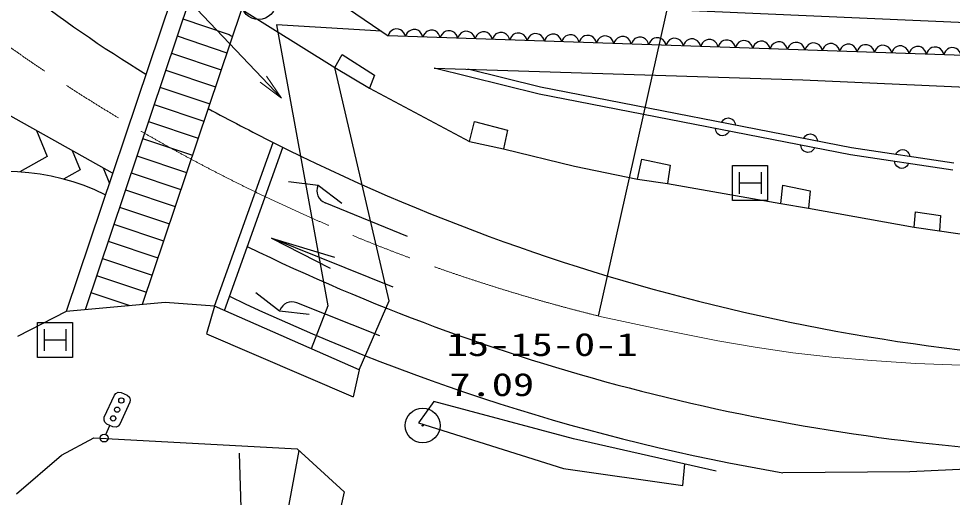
# Model space of a CAD drawing. Units: millimetres, scale not verified, with parts at other scales. Extents: x 40000 to 680000, y 20000 to 380000.
# Drawn here: x 89443 to 142794, y 258498 to 285882 of the extents above; entities that cross this region are included whole.
import ezdxf
from ezdxf.enums import TextEntityAlignment as Align

# ---------------------------------------------------------------- set-up
doc = ezdxf.new("R2010")
doc.units = ezdxf.units.MM
doc.header["$LTSCALE"] = 1000
doc.linetypes.add('CHAIN', pattern=[18.5, 12, -1.5, 3.5, -1.5])
for name, color, linetype, lineweight in [('M-BGD', 7, 'Continuous', 25), ('M-BGD-HTXT', 7, 'Continuous', 13), ('M-BMK', 2, 'CHAIN', 13), ('M-BMK-SRVR', 3, 'Continuous', 25), ('M-STR-HTXT', 7, 'Continuous', 13), ('M-STR-STRC', 7, 'Continuous', 25)]:
    doc.layers.add(name, color=color, linetype=linetype, lineweight=lineweight)
doc.styles.add('ＭＳ ゴシック', font='')
doc.styles.get('ＭＳ ゴシック').set_extended_font_data('MS Gothic')

# ---------------------------------------------------------------- blocks, each defined once
blk = doc.blocks.new('BUHIN5')
at = {"color": 7, "linetype": 'Continuous', "lineweight": 25}
for p, q in [((-748, 470), (470, 748)), ((139, -609), (-139, 609)), ((-470, -748), (748, -470))]:
    blk.add_line(p, q, dxfattribs=at)
blk.add_lwpolyline([(1197, -752), (-752, -1197), (-1197, 752), (752, 1197)], close=True, dxfattribs=at)
blk = doc.blocks.new('open_arrow')
at = {"color": 0, "linetype": 'Continuous', "lineweight": -2}
blk.add_lwpolyline([(7.5, 1.25), (0, 0), (7.5, -1.25)], dxfattribs=at)

msp = doc.modelspace()

# ---------------------------------------------------------------- linework, layer by layer
at = {"layer": 'M-BGD'}
for p, q in [((122581, 268869), (132292, 312343)), ((101877, 290849), (110555, 284892)), ((102052, 286494), (107505, 283086)), ((125744, 286448), (158583, 285017)), ((110167, 285158), (104167, 285523)), ((104167, 285523), (107108, 269457)), ((154213, 283421), (110555, 284892)), ((107505, 283086), (107937, 283836)), ((107937, 283836), (109777, 282654)), ((110616, 269733), (107505, 283086)), ((107505, 283086), (109482, 281904)), ((119181, 281569), (113194, 283051)), ((113194, 283051), (134253, 282386)), ((119268, 281959), (115102, 282991)), ((109777, 282654), (109482, 281904)), ((134253, 282386), (166284, 280955)), ((109482, 281904), (115197, 278858)), ((137036, 278487), (119268, 281959)), ((136969, 278093), (119181, 281569)), ((115197, 278858), (115492, 279994)), ((115492, 279994), (117378, 279494)), ((117378, 279494), (117151, 278426)), ((115197, 278858), (117151, 278426)), ((117151, 278426), (121195, 277449)), ((142823, 277224), (136969, 278093)), ((142882, 277620), (137036, 278487)), ((121195, 277449), (124810, 276700)), ((124810, 276700), (125060, 277836)), ((125060, 277836), (126673, 277495)), ((126673, 277495), (126514, 276450)), ((130614, 277108), (130614, 275858)), ((131864, 277108), (131864, 275858)), ((124810, 276700), (126514, 276450)), ((126514, 276450), (132990, 275314)), ((130614, 276483), (131864, 276483)), ((132990, 275314), (133104, 276359)), ((133104, 276359), (134671, 276041)), ((134671, 276041), (134580, 275041)), ((132990, 275314), (134580, 275041)), ((134580, 275041), (140604, 273949)), ((140604, 273949), (140695, 274835)), ((140695, 274835), (142127, 274630)), ((142127, 274630), (142058, 273744)), ((140604, 273949), (142058, 273744)), ((142058, 273744), (147946, 272881)), ((97805, 269647), (92150, 269133)), ((100632, 269441), (97805, 269647)), ((100632, 269441), (100170, 267848)), ((108909, 265791), (100632, 269441)), ((107108, 269457), (106165, 267002)), ((108909, 265791), (110616, 269733)), ((92150, 269133), (89373, 267694)), ((100170, 267848), (108549, 264249)), ((108909, 265791), (108549, 264249)), ((113157, 263977), (112285, 262766)), ((121152, 261845), (113157, 263977)), ((94422, 262094), (94655, 262606)), ((112285, 262766), (120571, 260149)), ((91893, 260919), (93743, 261896)), ((93743, 261896), (105362, 261279)), ((129293, 260004), (121152, 261845)), ((89322, 258708), (91893, 260919)), ((104274, 254747), (105472, 261177)), ((105362, 261279), (108035, 258811)), ((127403, 259180), (127514, 260406)), ((120571, 260149), (127403, 259180)), ((140373, 259955), (133105, 259907)), ((148513, 260343), (140373, 259955)), ((108035, 258811), (107107, 254638))]:
    msp.add_line(p, q, dxfattribs=at)
for points in [[(111547, 284859), (111514, 284974), (111458, 285073), (111364, 285185), (111257, 285249), (111142, 285290), (110988, 285295), (110870, 285262), (110759, 285206), (110659, 285100), (110598, 285005), (110555, 284892)], [(112539, 284825), (112506, 284941), (112450, 285039), (112357, 285152), (112250, 285215), (112134, 285256), (111980, 285261), (111863, 285228), (111751, 285172), (111651, 285066), (111591, 284972), (111547, 284859)], [(113532, 284792), (113498, 284907), (113442, 285006), (113349, 285118), (113242, 285182), (113126, 285223), (112973, 285228), (112855, 285195), (112744, 285139), (112643, 285033), (112583, 284938), (112539, 284825)], [(114524, 284758), (114490, 284874), (114434, 284973), (114341, 285085), (114234, 285148), (114119, 285189), (113965, 285195), (113847, 285161), (113736, 285105), (113635, 285000), (113575, 284905), (113532, 284792)], [(115516, 284725), (115483, 284840), (115426, 284939), (115333, 285052), (115226, 285115), (115111, 285156), (114957, 285161), (114839, 285128), (114728, 285072), (114628, 284966), (114567, 284871), (114524, 284758)], [(116508, 284692), (116475, 284807), (116419, 284906), (116326, 285018), (116218, 285081), (116103, 285122), (115949, 285128), (115832, 285094), (115720, 285039), (115620, 284933), (115560, 284838), (115516, 284725)], [(117501, 284658), (117467, 284774), (117411, 284872), (117318, 284985), (117211, 285048), (117095, 285089), (116942, 285094), (116824, 285061), (116713, 285005), (116612, 284899), (116552, 284804), (116508, 284692)], [(118493, 284625), (118459, 284740), (118403, 284839), (118310, 284951), (118203, 285014), (118088, 285056), (117934, 285061), (117816, 285027), (117705, 284972), (117604, 284866), (117544, 284771), (117501, 284658)], [(119485, 284591), (119452, 284707), (119395, 284805), (119302, 284918), (119195, 284981), (119080, 285022), (118926, 285027), (118808, 284994), (118697, 284938), (118597, 284832), (118536, 284737), (118493, 284625)], [(120477, 284558), (120444, 284673), (120388, 284772), (120295, 284884), (120187, 284948), (120072, 284989), (119918, 284994), (119800, 284961), (119689, 284905), (119589, 284799), (119529, 284704), (119485, 284591)], [(121470, 284524), (121436, 284640), (121380, 284739), (121287, 284851), (121180, 284914), (121064, 284955), (120911, 284960), (120793, 284927), (120682, 284871), (120581, 284765), (120521, 284671), (120477, 284558)], [(122462, 284491), (122428, 284606), (122372, 284705), (122279, 284817), (122172, 284881), (122057, 284922), (121903, 284927), (121785, 284894), (121674, 284838), (121573, 284732), (121513, 284637), (121470, 284524)], [(123454, 284458), (123421, 284573), (123364, 284672), (123271, 284784), (123164, 284847), (123049, 284888), (122895, 284894), (122777, 284860), (122666, 284804), (122566, 284699), (122505, 284604), (122462, 284491)], [(124446, 284424), (124413, 284539), (124357, 284638), (124264, 284751), (124156, 284814), (124041, 284855), (123887, 284860), (123769, 284827), (123658, 284771), (123558, 284665), (123498, 284570), (123454, 284458)], [(125438, 284391), (125405, 284506), (125349, 284605), (125256, 284717), (125149, 284780), (125033, 284821), (124880, 284827), (124762, 284793), (124651, 284738), (124550, 284632), (124490, 284537), (124446, 284424)], [(126431, 284357), (126397, 284473), (126341, 284571), (126248, 284684), (126141, 284747), (126026, 284788), (125872, 284793), (125754, 284760), (125643, 284704), (125542, 284598), (125482, 284503), (125438, 284391)], [(127423, 284324), (127390, 284439), (127333, 284538), (127240, 284650), (127133, 284713), (127018, 284755), (126864, 284760), (126746, 284727), (126635, 284671), (126535, 284565), (126474, 284470), (126431, 284357)], [(128415, 284290), (128382, 284406), (128326, 284504), (128232, 284617), (128125, 284680), (128010, 284721), (127856, 284726), (127738, 284693), (127627, 284637), (127527, 284531), (127466, 284437), (127423, 284324)], [(129407, 284257), (129374, 284372), (129318, 284471), (129225, 284583), (129118, 284647), (129002, 284688), (128848, 284693), (128731, 284660), (128619, 284604), (128519, 284498), (128459, 284403), (128415, 284290)], [(130400, 284223), (130366, 284339), (130310, 284438), (130217, 284550), (130110, 284613), (129994, 284654), (129841, 284659), (129723, 284626), (129612, 284570), (129511, 284464), (129451, 284370), (129407, 284257)], [(131392, 284190), (131359, 284305), (131302, 284404), (131209, 284516), (131102, 284580), (130987, 284621), (130833, 284626), (130715, 284593), (130604, 284537), (130504, 284431), (130443, 284336), (130400, 284223)], [(132384, 284157), (132351, 284272), (132295, 284371), (132201, 284483), (132094, 284546), (131979, 284587), (131825, 284593), (131707, 284559), (131596, 284503), (131496, 284398), (131435, 284303), (131392, 284190)], [(133376, 284123), (133343, 284238), (133287, 284337), (133194, 284450), (133087, 284513), (132971, 284554), (132817, 284559), (132700, 284526), (132588, 284470), (132488, 284364), (132428, 284269), (132384, 284157)], [(134369, 284090), (134335, 284205), (134279, 284304), (134186, 284416), (134079, 284479), (133963, 284520), (133810, 284526), (133692, 284492), (133581, 284437), (133480, 284331), (133420, 284236), (133376, 284123)], [(135361, 284056), (135328, 284172), (135271, 284270), (135178, 284383), (135071, 284446), (134956, 284487), (134802, 284492), (134684, 284459), (134573, 284403), (134472, 284297), (134412, 284202), (134369, 284090)], [(136353, 284023), (136320, 284138), (136263, 284237), (136170, 284349), (136063, 284412), (135948, 284454), (135794, 284459), (135676, 284426), (135565, 284370), (135465, 284264), (135404, 284169), (135361, 284056)], [(137345, 283989), (137312, 284105), (137256, 284203), (137163, 284316), (137056, 284379), (136940, 284420), (136786, 284425), (136669, 284392), (136557, 284336), (136457, 284230), (136397, 284136), (136353, 284023)], [(138338, 283956), (138304, 284071), (138248, 284170), (138155, 284282), (138048, 284346), (137932, 284387), (137779, 284392), (137661, 284359), (137550, 284303), (137449, 284197), (137389, 284102), (137345, 283989)], [(139330, 283922), (139296, 284038), (139240, 284137), (139147, 284249), (139040, 284312), (138925, 284353), (138771, 284358), (138653, 284325), (138542, 284269), (138441, 284163), (138381, 284069), (138338, 283956)], [(140322, 283889), (140289, 284004), (140232, 284103), (140139, 284215), (140032, 284279), (139917, 284320), (139763, 284325), (139645, 284292), (139534, 284236), (139434, 284130), (139373, 284035), (139330, 283922)], [(141314, 283856), (141281, 283971), (141225, 284070), (141132, 284182), (141024, 284245), (140909, 284286), (140755, 284292), (140637, 284258), (140526, 284202), (140426, 284097), (140366, 284002), (140322, 283889)], [(142307, 283822), (142273, 283937), (142217, 284036), (142124, 284149), (142017, 284212), (141901, 284253), (141748, 284258), (141630, 284225), (141519, 284169), (141418, 284063), (141358, 283968), (141314, 283856)], [(143299, 283789), (143265, 283904), (143209, 284003), (143116, 284115), (143009, 284178), (142894, 284220), (142740, 284225), (142622, 284191), (142511, 284136), (142410, 284030), (142350, 283935), (142307, 283822)], [(129608, 279939), (129657, 280023), (129719, 280090), (129810, 280162), (129906, 280192), (130004, 280202), (130125, 280178), (130212, 280133), (130289, 280069), (130349, 279967), (130381, 279882), (130393, 279785)], [(130044, 279446), (129995, 279362), (129933, 279295), (129842, 279223), (129746, 279193), (129649, 279183), (129527, 279207), (129440, 279252), (129363, 279316), (129303, 279418), (129271, 279503), (129259, 279599)], [(134299, 279022), (134348, 279106), (134410, 279174), (134501, 279246), (134597, 279276), (134694, 279285), (134816, 279261), (134903, 279216), (134980, 279152), (135040, 279051), (135072, 278965), (135084, 278869)], [(134922, 278493), (134873, 278409), (134811, 278341), (134720, 278270), (134624, 278239), (134527, 278230), (134405, 278254), (134318, 278299), (134241, 278363), (134181, 278464), (134149, 278550), (134137, 278646)], [(139564, 278112), (139609, 278199), (139668, 278269), (139756, 278345), (139850, 278379), (139947, 278393), (140070, 278375), (140159, 278333), (140239, 278273), (140303, 278174), (140339, 278090), (140355, 277995)], [(140292, 277600), (140247, 277513), (140188, 277443), (140100, 277367), (140006, 277333), (139908, 277319), (139786, 277337), (139697, 277379), (139617, 277439), (139553, 277538), (139517, 277622), (139500, 277717)]]:
    msp.add_lwpolyline(points, dxfattribs=at)
for points in [[(130239, 275483), (130239, 277483), (132239, 277483), (132239, 275483)], [(94484, 262684), (94366, 262803), (94328, 262920), (94336, 263081), (94911, 264343), (94998, 264444), (95137, 264513), (95309, 264492), (95650, 264336), (95778, 264220), (95814, 264080), (95799, 263939), (95223, 262676), (95123, 262565), (95011, 262518), (94826, 262528)]]:
    msp.add_lwpolyline(points, close=True, dxfattribs=at)
for centre, radius in [((103151, 286833), 995), ((95308, 264039), 150), ((95069, 263513), 150), ((94842, 263015), 150), ((94328, 261889), 225)]:
    msp.add_circle(centre, radius, dxfattribs=at)
at = {"layer": 'M-BMK'}
msp.add_lwpolyline([(122581, 268869), (125974, 268131), (129387, 267450), (131524, 267082), (133671, 266773), (135916, 266516), (138168, 266319), (140715, 266161), (143275, 266062), (146653, 266007), (150041, 266012), (155027, 266067), (160025, 266110), (165014, 266132), (170012, 266142), (171012, 266143)], dxfattribs=at)
msp.add_arc((146627, 365935), 100000, 229.27197, 256.08667, dxfattribs=at)
at = {"layer": 'M-BMK-SRVR'}
for radius in [995, 30]:
    msp.add_circle((112528, 262605), radius, dxfattribs=at)
at = {"layer": 'M-STR-HTXT'}
msp.add_lwpolyline([(104458, 281332), (84709, 302113), (61234, 302113)], dxfattribs=at)
at = {"layer": 'M-STR-STRC'}
for p, q in [((99034, 289617), (92150, 269133)), ((99817, 288807), (93238, 269232)), ((102178, 286415), (96502, 269529)), ((98830, 285871), (101409, 285004)), ((98501, 284892), (101345, 283936)), ((98172, 283913), (101016, 282958)), ((97843, 282935), (100687, 281979)), ((97514, 281956), (100358, 281000)), ((97185, 280977), (100029, 280021)), ((96856, 279998), (99700, 279043)), ((90453, 279481), (91068, 277997)), ((96527, 279020), (99371, 278064)), ((100632, 269441), (103985, 278798)), ((101200, 269193), (104542, 278519)), ((91068, 277997), (89513, 277111)), ((96198, 278041), (99042, 277085)), ((94264, 277347), (94636, 276447)), ((95869, 277062), (98713, 276106)), ((104854, 276566), (106552, 276358)), ((95540, 276083), (98384, 275128)), ((106538, 276324), (106552, 276358)), ((106552, 276358), (107912, 275324)), ((111669, 273416), (106948, 275346)), ((95211, 275104), (98055, 274149)), ((94883, 274126), (97726, 273170)), ((110844, 270518), (103887, 273320)), ((103887, 273320), (107495, 272239)), ((103887, 273320), (107237, 271599)), ((94554, 273147), (97397, 272191)), ((94225, 272168), (97068, 271213)), ((93896, 271189), (96739, 270234)), ((93567, 270211), (95789, 269464)), ((102987, 270207), (104351, 269175)), ((110074, 267729), (105340, 269627)), ((104351, 269175), (104365, 269210)), ((104351, 269175), (106047, 268972)), ((102034, 261019), (103154, 227926))]:
    msp.add_line(p, q, dxfattribs=at)
for points in [[(94808, 277042), (86290, 281814), (84237, 276380)], [(92492, 278339), (92949, 277237), (92008, 276701)]]:
    msp.add_lwpolyline(points, dxfattribs=at)
for centre, radius, start, end in [((134489, 344797), 72676, 224.83199, 238.68196), ((137344, 348174), 72676, 240.36655, 240.59045), ((177921, 424938), 163778, 241.69777, 243.16426), ((157399, 384680), 118592, 243.23086, 270.93452), ((88639, 264021), 13120, 63.9826, 109.6064), ((107232, 276040), 750, 157.7686, 247.7686), ((154522, 379699), 118845, 244.0449, 266.51407), ((153235, 377469), 119273, 244.28896, 260.28339), ((105061, 268931), 750, 68.1496, 158.1496)]:
    msp.add_arc(centre, radius, start, end, dxfattribs=at)

# ---------------------------------------------------------------- block references
at = {"layer": 'M-BGD', "rotation": 257.1419}
msp.add_blockref('BUHIN5', (91521, 267503), dxfattribs=at)
at = {"layer": 'M-STR-HTXT', "xscale": 200, "yscale": 200, "rotation": 133.5}
msp.add_blockref('open_arrow', (104458, 281332), dxfattribs=at)

# ---------------------------------------------------------------- texts
at = {"layer": 'M-BGD-HTXT', "style": 'ＭＳ ゴシック', "width": 1.35}
for s, p in [('15-15-0-1', (113899, 266187)), ('7.09', (114052, 263894))]:
    msp.add_text(s, height=1320, dxfattribs=at).set_placement(p, align=Align.BOTTOM_LEFT)

doc.saveas('drawing.dxf')
